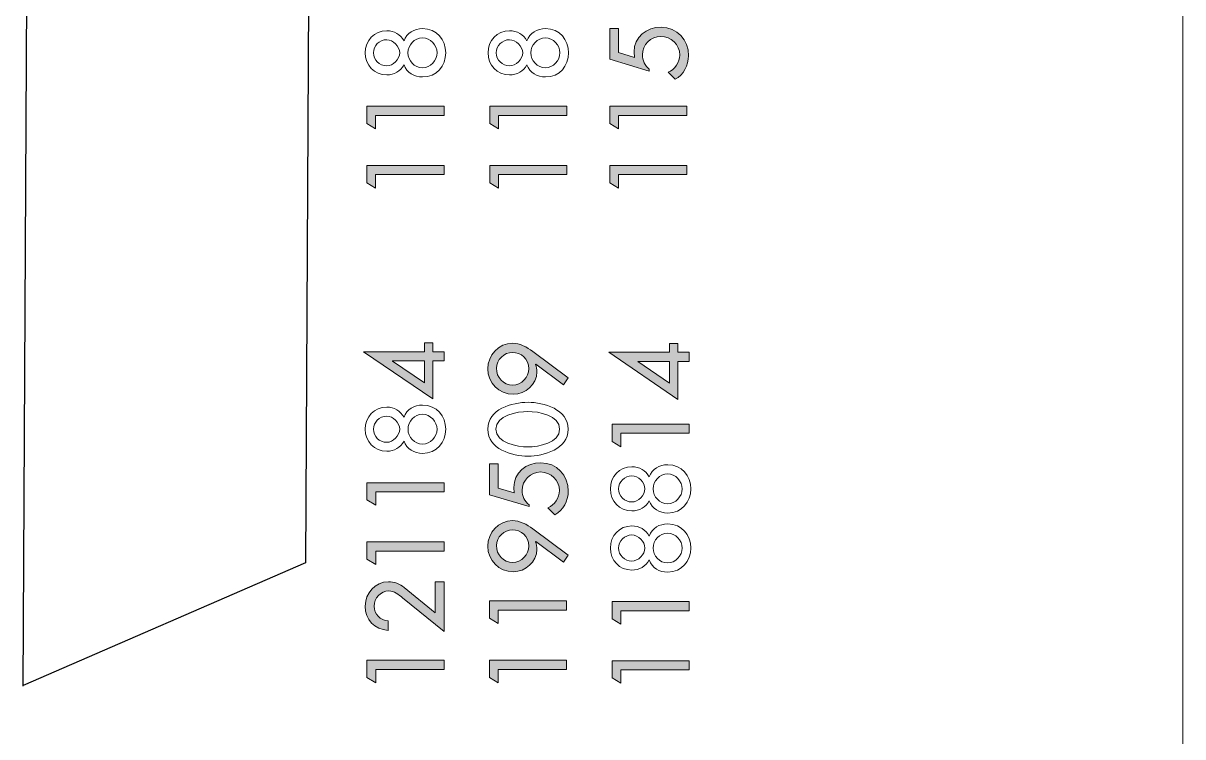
# Model space of a CAD drawing. Header units: inches. Extents: x -1535 to 2339, y 35 to 2700.
# Drawn here: x -1356.56 to -1324.6, y 2141.89 to 2161.58 of the extents above; entities that cross this region are included whole.
import ezdxf

# ---------------------------------------------------------------- set-up
doc = ezdxf.new("R2010")
doc.units = ezdxf.units.IN
doc.header["$MEASUREMENT"] = 0
doc.layers.add('Livello 1', color=7, linetype='Continuous')

msp = doc.modelspace()

# ---------------------------------------------------------------- hatches: boundary and pattern name
at = {"layer": 'Livello 1', "true_color": 0xffffff}
h = msp.add_hatch(color=7, dxfattribs=at)
h.dxf.hatch_style = 2
edge = h.paths.add_edge_path()
edge.add_spline(control_points=[(-1340.153, 2160.766), (-1340.153, 2160.766), (-1339.716, 2160.633), (-1339.716, 2160.633), (-1339.716, 2160.633), (-1339.724, 2160.783), (-1339.724, 2160.783), (-1339.724, 2161.195), (-1339.371, 2161.466), (-1338.979, 2161.466), (-1338.53, 2161.466), (-1338.222, 2161.116), (-1338.222, 2160.678), (-1338.222, 2160.416), (-1338.361, 2160.153), (-1338.595, 2160.029), (-1338.595, 2160.029), (-1338.781, 2160.227), (-1338.781, 2160.227), (-1338.601, 2160.291), (-1338.465, 2160.508), (-1338.465, 2160.698), (-1338.465, 2160.986), (-1338.703, 2161.212), (-1338.987, 2161.212), (-1339.262, 2161.212), (-1339.492, 2160.977), (-1339.492, 2160.704), (-1339.492, 2160.554), (-1339.422, 2160.399), (-1339.304, 2160.306), (-1339.304, 2160.306), (-1339.304, 2160.255), (-1339.304, 2160.255), (-1339.304, 2160.255), (-1340.395, 2160.582), (-1340.395, 2160.582), (-1340.395, 2160.582), (-1340.395, 2161.434), (-1340.395, 2161.434), (-1340.395, 2161.434), (-1340.153, 2161.434), (-1340.153, 2161.434), (-1340.153, 2161.434), (-1340.153, 2160.766), (-1340.153, 2160.766)], knot_values=[0, 0, 0, 0, 1, 1, 1, 2, 2, 2, 3, 3, 3, 4, 4, 4, 5, 5, 5, 6, 6, 6, 7, 7, 7, 8, 8, 8, 9, 9, 9, 10, 10, 10, 11, 11, 11, 12, 12, 12, 13, 13, 13, 14, 14, 14, 15, 15, 15, 15], degree=3, periodic=0)
h = msp.add_hatch(color=7, dxfattribs=at)
h.dxf.hatch_style = 2
h.paths.add_polyline_path([(-1346.847, 2158.661), (-1347.09, 2158.807), (-1347.09, 2159.284), (-1344.962, 2159.284), (-1344.962, 2159.03), (-1346.847, 2159.03)])
h = msp.add_hatch(color=7, dxfattribs=at)
h.dxf.hatch_style = 2
h.paths.add_polyline_path([(-1343.46, 2158.661), (-1343.703, 2158.807), (-1343.703, 2159.284), (-1341.575, 2159.284), (-1341.575, 2159.03), (-1343.46, 2159.03)])
h = msp.add_hatch(color=7, dxfattribs=at)
h.dxf.hatch_style = 2
h.paths.add_polyline_path([(-1340.153, 2158.661), (-1340.395, 2158.807), (-1340.395, 2159.284), (-1338.268, 2159.284), (-1338.268, 2159.03), (-1340.153, 2159.03)])
h = msp.add_hatch(color=7, dxfattribs=at)
h.dxf.hatch_style = 2
h.paths.add_polyline_path([(-1346.847, 2157.029), (-1347.09, 2157.176), (-1347.09, 2157.653), (-1344.962, 2157.653), (-1344.962, 2157.399), (-1346.847, 2157.399)])
h = msp.add_hatch(color=7, dxfattribs=at)
h.dxf.hatch_style = 2
h.paths.add_polyline_path([(-1343.46, 2157.029), (-1343.703, 2157.176), (-1343.703, 2157.653), (-1341.575, 2157.653), (-1341.575, 2157.399), (-1343.46, 2157.399)])
h = msp.add_hatch(color=7, dxfattribs=at)
h.dxf.hatch_style = 2
h.paths.add_polyline_path([(-1340.153, 2157.029), (-1340.395, 2157.176), (-1340.395, 2157.653), (-1338.268, 2157.653), (-1338.268, 2157.399), (-1340.153, 2157.399)])
h = msp.add_hatch(color=7, dxfattribs=at)
h.dxf.hatch_style = 2
h.paths.add_polyline_path([(-1345.504, 2152.758), (-1345.272, 2152.758), (-1345.272, 2152.516), (-1344.962, 2152.516), (-1344.962, 2152.262), (-1345.272, 2152.262), (-1345.272, 2151.213), (-1347.179, 2152.516), (-1345.504, 2152.516)])
h.paths.add_polyline_path([(-1346.381, 2152.262), (-1346.381, 2152.257), (-1345.504, 2151.658), (-1345.504, 2152.262)])
h = msp.add_hatch(color=7, dxfattribs=at)
h.dxf.hatch_style = 2
edge = h.paths.add_edge_path()
edge.add_spline(control_points=[(-1341.671, 2151.602), (-1341.671, 2151.602), (-1342.436, 2152.169), (-1342.436, 2152.169), (-1342.436, 2152.169), (-1342.441, 2152.164), (-1342.441, 2152.164), (-1342.41, 2152.102), (-1342.402, 2152.031), (-1342.402, 2151.958), (-1342.402, 2151.605), (-1342.718, 2151.34), (-1343.057, 2151.34), (-1343.446, 2151.34), (-1343.757, 2151.655), (-1343.757, 2152.042), (-1343.757, 2152.409), (-1343.452, 2152.751), (-1343.077, 2152.751), (-1342.865, 2152.751), (-1342.682, 2152.643), (-1342.515, 2152.519), (-1342.515, 2152.519), (-1341.538, 2151.794), (-1341.538, 2151.794), (-1341.538, 2151.794), (-1341.671, 2151.602), (-1341.671, 2151.602)], knot_values=[0, 0, 0, 0, 1, 1, 1, 2, 2, 2, 3, 3, 3, 4, 4, 4, 5, 5, 5, 6, 6, 6, 7, 7, 7, 8, 8, 8, 9, 9, 9, 9], degree=3, periodic=0)
edge = h.paths.add_edge_path()
edge.add_spline(control_points=[(-1343.073, 2152.497), (-1343.3, 2152.497), (-1343.52, 2152.293), (-1343.52, 2152.062), (-1343.52, 2151.808), (-1343.316, 2151.593), (-1343.073, 2151.593), (-1342.82, 2151.593), (-1342.628, 2151.825), (-1342.628, 2152.045), (-1342.628, 2152.316), (-1342.842, 2152.497), (-1343.073, 2152.497)], knot_values=[0, 0, 0, 0, 0.352778, 0.352778, 0.352778, 0.705556, 0.705556, 0.705556, 1.058333, 1.058333, 1.058333, 1.411111, 1.411111, 1.411111, 1.411111], degree=3, periodic=0)
edge.add_line((-1343.073, 2152.497), (-1343.073, 2152.497))
h = msp.add_hatch(color=7, dxfattribs=at)
h.dxf.hatch_style = 2
h.paths.add_polyline_path([(-1338.747, 2152.744), (-1338.515, 2152.744), (-1338.515, 2152.501), (-1338.205, 2152.501), (-1338.205, 2152.248), (-1338.515, 2152.248), (-1338.515, 2151.198), (-1340.422, 2152.501), (-1338.747, 2152.501)])
h.paths.add_polyline_path([(-1339.624, 2152.248), (-1339.624, 2152.242), (-1338.747, 2151.644), (-1338.747, 2152.248)])
h = msp.add_hatch(color=7, dxfattribs=at)
h.dxf.hatch_style = 2
h.paths.add_polyline_path([(-1340.089, 2149.895), (-1340.331, 2150.041), (-1340.331, 2150.518), (-1338.205, 2150.518), (-1338.205, 2150.264), (-1340.089, 2150.264)])
h = msp.add_hatch(color=7, dxfattribs=at)
h.dxf.hatch_style = 2
edge = h.paths.add_edge_path()
edge.add_spline(control_points=[(-1343.469, 2148.752), (-1343.469, 2148.752), (-1343.031, 2148.62), (-1343.031, 2148.62), (-1343.031, 2148.62), (-1343.04, 2148.769), (-1343.04, 2148.769), (-1343.04, 2149.181), (-1342.687, 2149.452), (-1342.295, 2149.452), (-1341.846, 2149.452), (-1341.538, 2149.102), (-1341.538, 2148.664), (-1341.538, 2148.402), (-1341.677, 2148.139), (-1341.911, 2148.015), (-1341.911, 2148.015), (-1342.097, 2148.213), (-1342.097, 2148.213), (-1341.917, 2148.278), (-1341.781, 2148.495), (-1341.781, 2148.684), (-1341.781, 2148.972), (-1342.018, 2149.198), (-1342.303, 2149.198), (-1342.577, 2149.198), (-1342.808, 2148.964), (-1342.808, 2148.69), (-1342.808, 2148.54), (-1342.738, 2148.385), (-1342.619, 2148.292), (-1342.619, 2148.292), (-1342.619, 2148.241), (-1342.619, 2148.241), (-1342.619, 2148.241), (-1343.711, 2148.568), (-1343.711, 2148.568), (-1343.711, 2148.568), (-1343.711, 2149.421), (-1343.711, 2149.421), (-1343.711, 2149.421), (-1343.469, 2149.421), (-1343.469, 2149.421), (-1343.469, 2149.421), (-1343.469, 2148.752), (-1343.469, 2148.752)], knot_values=[0, 0, 0, 0, 1, 1, 1, 2, 2, 2, 3, 3, 3, 4, 4, 4, 5, 5, 5, 6, 6, 6, 7, 7, 7, 8, 8, 8, 9, 9, 9, 10, 10, 10, 11, 11, 11, 12, 12, 12, 13, 13, 13, 14, 14, 14, 15, 15, 15, 15], degree=3, periodic=0)
h = msp.add_hatch(color=7, dxfattribs=at)
h.dxf.hatch_style = 2
h.paths.add_polyline_path([(-1346.846, 2148.278), (-1347.089, 2148.425), (-1347.089, 2148.901), (-1344.962, 2148.901), (-1344.962, 2148.647), (-1346.846, 2148.647)])
h = msp.add_hatch(color=7, dxfattribs=at)
h.dxf.hatch_style = 2
edge = h.paths.add_edge_path()
edge.add_spline(control_points=[(-1341.671, 2146.709), (-1341.671, 2146.709), (-1342.436, 2147.276), (-1342.436, 2147.276), (-1342.436, 2147.276), (-1342.441, 2147.27), (-1342.441, 2147.27), (-1342.41, 2147.208), (-1342.402, 2147.137), (-1342.402, 2147.064), (-1342.402, 2146.712), (-1342.718, 2146.447), (-1343.057, 2146.447), (-1343.446, 2146.447), (-1343.757, 2146.762), (-1343.757, 2147.149), (-1343.757, 2147.516), (-1343.452, 2147.858), (-1343.077, 2147.858), (-1342.865, 2147.858), (-1342.682, 2147.75), (-1342.515, 2147.626), (-1342.515, 2147.626), (-1341.538, 2146.9), (-1341.538, 2146.9), (-1341.538, 2146.9), (-1341.671, 2146.709), (-1341.671, 2146.709)], knot_values=[0, 0, 0, 0, 1, 1, 1, 2, 2, 2, 3, 3, 3, 4, 4, 4, 5, 5, 5, 6, 6, 6, 7, 7, 7, 8, 8, 8, 9, 9, 9, 9], degree=3, periodic=0)
edge = h.paths.add_edge_path()
edge.add_spline(control_points=[(-1343.073, 2147.603), (-1343.3, 2147.603), (-1343.52, 2147.4), (-1343.52, 2147.169), (-1343.52, 2146.915), (-1343.316, 2146.7), (-1343.073, 2146.7), (-1342.82, 2146.7), (-1342.628, 2146.932), (-1342.628, 2147.152), (-1342.628, 2147.423), (-1342.842, 2147.603), (-1343.073, 2147.603)], knot_values=[0, 0, 0, 0, 0.352778, 0.352778, 0.352778, 0.705556, 0.705556, 0.705556, 1.058333, 1.058333, 1.058333, 1.411111, 1.411111, 1.411111, 1.411111], degree=3, periodic=0)
edge.add_line((-1343.073, 2147.603), (-1343.073, 2147.603))
h = msp.add_hatch(color=7, dxfattribs=at)
h.dxf.hatch_style = 2
h.paths.add_polyline_path([(-1346.846, 2146.646), (-1347.089, 2146.793), (-1347.089, 2147.27), (-1344.962, 2147.27), (-1344.962, 2147.016), (-1346.846, 2147.016)])
h = msp.add_hatch(color=7, dxfattribs=at)
h.dxf.hatch_style = 2
edge = h.paths.add_edge_path()
edge.add_spline(control_points=[(-1345.205, 2146.169), (-1345.205, 2146.169), (-1344.962, 2146.169), (-1344.962, 2146.169), (-1344.962, 2146.169), (-1344.962, 2144.795), (-1344.962, 2144.795), (-1344.962, 2144.795), (-1346.105, 2145.726), (-1346.105, 2145.726), (-1346.211, 2145.813), (-1346.344, 2145.915), (-1346.485, 2145.915), (-1346.708, 2145.915), (-1346.891, 2145.718), (-1346.891, 2145.497), (-1346.891, 2145.28), (-1346.717, 2145.103), (-1346.502, 2145.089), (-1346.502, 2145.089), (-1346.502, 2144.824), (-1346.502, 2144.824), (-1346.88, 2144.866), (-1347.134, 2145.111), (-1347.134, 2145.497), (-1347.134, 2145.859), (-1346.866, 2146.169), (-1346.497, 2146.169), (-1346.338, 2146.169), (-1346.181, 2146.11), (-1346.059, 2146.011), (-1346.059, 2146.011), (-1345.205, 2145.311), (-1345.205, 2145.311), (-1345.205, 2145.311), (-1345.205, 2146.169), (-1345.205, 2146.169)], knot_values=[0, 0, 0, 0, 1, 1, 1, 2, 2, 2, 3, 3, 3, 4, 4, 4, 5, 5, 5, 6, 6, 6, 7, 7, 7, 8, 8, 8, 9, 9, 9, 10, 10, 10, 11, 11, 11, 12, 12, 12, 12], degree=3, periodic=0)
h = msp.add_hatch(color=7, dxfattribs=at)
h.dxf.hatch_style = 2
h.paths.add_polyline_path([(-1343.469, 2145.015), (-1343.711, 2145.162), (-1343.711, 2145.639), (-1341.583, 2145.639), (-1341.583, 2145.385), (-1343.469, 2145.385)])
h = msp.add_hatch(color=7, dxfattribs=at)
h.dxf.hatch_style = 2
h.paths.add_polyline_path([(-1340.089, 2145.001), (-1340.331, 2145.148), (-1340.331, 2145.625), (-1338.205, 2145.625), (-1338.205, 2145.371), (-1340.089, 2145.371)])
h = msp.add_hatch(color=7, dxfattribs=at)
h.dxf.hatch_style = 2
h.paths.add_polyline_path([(-1346.846, 2143.384), (-1347.089, 2143.531), (-1347.089, 2144.007), (-1344.962, 2144.007), (-1344.962, 2143.754), (-1346.846, 2143.754)])
h = msp.add_hatch(color=7, dxfattribs=at)
h.dxf.hatch_style = 2
h.paths.add_polyline_path([(-1343.469, 2143.384), (-1343.711, 2143.531), (-1343.711, 2144.008), (-1341.583, 2144.008), (-1341.583, 2143.754), (-1343.469, 2143.754)])
h = msp.add_hatch(color=7, dxfattribs=at)
h.dxf.hatch_style = 2
h.paths.add_polyline_path([(-1340.089, 2143.37), (-1340.331, 2143.516), (-1340.331, 2143.993), (-1338.205, 2143.993), (-1338.205, 2143.739), (-1340.089, 2143.739)])

# ---------------------------------------------------------------- linework, layer by layer
at = {"layer": 'Livello 1', "lineweight": 0}
for points in [[(-1534.598, 1999.899), (-1324.598, 1999.899), (-1324.598, 2296.899), (-1534.598, 2296.899), (-1534.598, 1999.899)], [(-1534.598, 1999.899), (-1324.598, 1999.899), (-1324.598, 2296.899), (-1534.598, 2296.899), (-1534.598, 1999.899)], [(-1534.598, 1999.899), (-1324.598, 1999.899), (-1324.598, 2296.899), (-1534.598, 2296.899), (-1534.598, 1999.899)], [(-1534.598, 1999.899), (-1324.598, 1999.899), (-1324.598, 2296.899), (-1534.598, 2296.899), (-1534.598, 1999.899)], [(-1534.598, 1999.899), (-1324.598, 1999.899), (-1324.598, 2296.899), (-1534.598, 2296.899), (-1534.598, 1999.899)], [(-1534.598, 1999.899), (-1324.598, 1999.899), (-1324.598, 2296.899), (-1534.598, 2296.899), (-1534.598, 1999.899)], [(-1534.598, 1999.899), (-1324.598, 1999.899), (-1324.598, 2296.899), (-1534.598, 2296.899), (-1534.598, 1999.899)], [(-1534.598, 1999.899), (-1324.598, 1999.899), (-1324.598, 2296.899), (-1534.598, 2296.899), (-1534.598, 1999.899)], [(-1534.598, 1999.899), (-1324.598, 1999.899), (-1324.598, 2296.899), (-1534.598, 2296.899), (-1534.598, 1999.899)], [(-1534.598, 1999.899), (-1324.598, 1999.899), (-1324.598, 2296.899), (-1534.598, 2296.899), (-1534.598, 1999.899)], [(-1534.598, 1999.899), (-1324.598, 1999.899), (-1324.598, 2296.899), (-1534.598, 2296.899), (-1534.598, 1999.899)], [(-1534.598, 1999.899), (-1324.598, 1999.899), (-1324.598, 2296.899), (-1534.598, 2296.899), (-1534.598, 1999.899)], [(-1534.598, 1999.899), (-1324.598, 1999.899), (-1324.598, 2296.899), (-1534.598, 2296.899), (-1534.598, 1999.899)], [(-1534.598, 1999.899), (-1324.598, 1999.899), (-1324.598, 2296.899), (-1534.598, 2296.899), (-1534.598, 1999.899)], [(-1534.598, 1999.899), (-1324.598, 1999.899), (-1324.598, 2296.899), (-1534.598, 2296.899), (-1534.598, 1999.899)], [(-1534.598, 1999.899), (-1324.598, 1999.899), (-1324.598, 2296.899), (-1534.598, 2296.899), (-1534.598, 1999.899)], [(-1534.598, 1999.899), (-1324.598, 1999.899), (-1324.598, 2296.899), (-1534.598, 2296.899), (-1534.598, 1999.899)], [(-1534.598, 1999.899), (-1324.598, 1999.899), (-1324.598, 2296.899), (-1534.598, 2296.899), (-1534.598, 1999.899)], [(-1534.598, 1999.899), (-1324.598, 1999.899), (-1324.598, 2296.899), (-1534.598, 2296.899), (-1534.598, 1999.899)], [(-1534.598, 1999.899), (-1324.598, 1999.899), (-1324.598, 2296.899), (-1534.598, 2296.899), (-1534.598, 1999.899)], [(-1534.598, 1999.899), (-1324.598, 1999.899), (-1324.598, 2296.899), (-1534.598, 2296.899), (-1534.598, 1999.899)], [(-1534.598, 1999.899), (-1324.598, 1999.899), (-1324.598, 2296.899), (-1534.598, 2296.899), (-1534.598, 1999.899)], [(-1534.598, 1999.899), (-1324.598, 1999.899), (-1324.598, 2296.899), (-1534.598, 2296.899), (-1534.598, 1999.899)], [(-1534.598, 1999.899), (-1324.598, 1999.899), (-1324.598, 2296.899), (-1534.598, 2296.899), (-1534.598, 1999.899)], [(-1534.598, 1999.899), (-1324.598, 1999.899), (-1324.598, 2296.899), (-1534.598, 2296.899), (-1534.598, 1999.899)], [(-1534.598, 1999.899), (-1324.598, 1999.899), (-1324.598, 2296.899), (-1534.598, 2296.899), (-1534.598, 1999.899)], [(-1534.598, 1999.899), (-1324.598, 1999.899), (-1324.598, 2296.899), (-1534.598, 2296.899), (-1534.598, 1999.899)], [(-1534.598, 1999.899), (-1324.598, 1999.899), (-1324.598, 2296.899), (-1534.598, 2296.899), (-1534.598, 1999.899)], [(-1534.598, 1999.899), (-1324.598, 1999.899), (-1324.598, 2296.899), (-1534.598, 2296.899), (-1534.598, 1999.899)], [(-1534.598, 1999.899), (-1324.598, 1999.899), (-1324.598, 2296.899), (-1534.598, 2296.899), (-1534.598, 1999.899)], [(-1534.598, 1999.899), (-1324.598, 1999.899), (-1324.598, 2296.899), (-1534.598, 2296.899), (-1534.598, 1999.899)], [(-1534.598, 1999.899), (-1324.598, 1999.899), (-1324.598, 2296.899), (-1534.598, 2296.899), (-1534.598, 1999.899)], [(-1534.598, 1999.899), (-1324.598, 1999.899), (-1324.598, 2296.899), (-1534.598, 2296.899), (-1534.598, 1999.899)], [(-1534.598, 1999.899), (-1324.598, 1999.899), (-1324.598, 2296.899), (-1534.598, 2296.899), (-1534.598, 1999.899)], [(-1534.598, 1999.899), (-1324.598, 1999.899), (-1324.598, 2296.899), (-1534.598, 2296.899), (-1534.598, 1999.899)], [(-1534.598, 1999.899), (-1324.598, 1999.899), (-1324.598, 2296.899), (-1534.598, 2296.899), (-1534.598, 1999.899)], [(-1534.598, 1999.899), (-1324.598, 1999.899), (-1324.598, 2296.899), (-1534.598, 2296.899), (-1534.598, 1999.899)], [(-1534.598, 1999.899), (-1324.598, 1999.899), (-1324.598, 2296.899), (-1534.598, 2296.899), (-1534.598, 1999.899)], [(-1534.598, 1999.899), (-1324.598, 1999.899), (-1324.598, 2296.899), (-1534.598, 2296.899), (-1534.598, 1999.899)], [(-1534.598, 1999.899), (-1324.598, 1999.899), (-1324.598, 2296.899), (-1534.598, 2296.899), (-1534.598, 1999.899)], [(-1534.598, 1999.899), (-1324.598, 1999.899), (-1324.598, 2296.899), (-1534.598, 2296.899), (-1534.598, 1999.899)], [(-1534.598, 1999.899), (-1324.598, 1999.899), (-1324.598, 2296.899), (-1534.598, 2296.899), (-1534.598, 1999.899)], [(-1534.598, 1999.899), (-1324.598, 1999.899), (-1324.598, 2296.899), (-1534.598, 2296.899), (-1534.598, 1999.899)], [(-1534.598, 1999.899), (-1324.598, 1999.899), (-1324.598, 2296.899), (-1534.598, 2296.899), (-1534.598, 1999.899)], [(-1534.598, 1999.899), (-1324.598, 1999.899), (-1324.598, 2296.899), (-1534.598, 2296.899), (-1534.598, 1999.899)], [(-1534.598, 1999.899), (-1324.598, 1999.899), (-1324.598, 2296.899), (-1534.598, 2296.899), (-1534.598, 1999.899)], [(-1534.598, 1999.899), (-1324.598, 1999.899), (-1324.598, 2296.899), (-1534.598, 2296.899), (-1534.598, 1999.899)], [(-1534.598, 1999.899), (-1324.598, 1999.899), (-1324.598, 2296.899), (-1534.598, 2296.899), (-1534.598, 1999.899)], [(-1534.598, 1999.899), (-1324.598, 1999.899), (-1324.598, 2296.899), (-1534.598, 2296.899), (-1534.598, 1999.899)], [(-1534.598, 1999.899), (-1324.598, 1999.899), (-1324.598, 2296.899), (-1534.598, 2296.899), (-1534.598, 1999.899)], [(-1534.598, 1999.899), (-1324.598, 1999.899), (-1324.598, 2296.899), (-1534.598, 2296.899), (-1534.598, 1999.899)], [(-1534.598, 1999.899), (-1324.598, 1999.899), (-1324.598, 2296.899), (-1534.598, 2296.899), (-1534.598, 1999.899)], [(-1534.598, 1999.899), (-1324.598, 1999.899), (-1324.598, 2296.899), (-1534.598, 2296.899), (-1534.598, 1999.899)], [(-1534.598, 1999.899), (-1324.598, 1999.899), (-1324.598, 2296.899), (-1534.598, 2296.899), (-1534.598, 1999.899)], [(-1534.598, 1999.899), (-1324.598, 1999.899), (-1324.598, 2296.899), (-1534.598, 2296.899), (-1534.598, 1999.899)], [(-1534.598, 1999.899), (-1324.598, 1999.899), (-1324.598, 2296.899), (-1534.598, 2296.899), (-1534.598, 1999.899)], [(-1534.598, 1999.899), (-1324.598, 1999.899), (-1324.598, 2296.899), (-1534.598, 2296.899), (-1534.598, 1999.899)], [(-1534.598, 1999.899), (-1324.598, 1999.899), (-1324.598, 2296.899), (-1534.598, 2296.899), (-1534.598, 1999.899)], [(-1534.598, 1999.899), (-1324.598, 1999.899), (-1324.598, 2296.899), (-1534.598, 2296.899), (-1534.598, 1999.899)], [(-1534.598, 1999.899), (-1324.598, 1999.899), (-1324.598, 2296.899), (-1534.598, 2296.899), (-1534.598, 1999.899)], [(-1534.598, 1999.899), (-1324.598, 1999.899), (-1324.598, 2296.899), (-1534.598, 2296.899), (-1534.598, 1999.899)], [(-1534.598, 1999.899), (-1324.598, 1999.899), (-1324.598, 2296.899), (-1534.598, 2296.899), (-1534.598, 1999.899)], [(-1534.598, 1999.899), (-1324.598, 1999.899), (-1324.598, 2296.899), (-1534.598, 2296.899), (-1534.598, 1999.899)], [(-1534.598, 1999.899), (-1324.598, 1999.899), (-1324.598, 2296.899), (-1534.598, 2296.899), (-1534.598, 1999.899)], [(-1534.598, 1999.899), (-1324.598, 1999.899), (-1324.598, 2296.899), (-1534.598, 2296.899), (-1534.598, 1999.899)], [(-1534.598, 1999.899), (-1324.598, 1999.899), (-1324.598, 2296.899), (-1534.598, 2296.899), (-1534.598, 1999.899)], [(-1346.847, 2158.661), (-1347.09, 2158.807), (-1347.09, 2159.284), (-1344.962, 2159.284), (-1344.962, 2159.03), (-1346.847, 2159.03), (-1346.847, 2158.661)], [(-1343.46, 2158.661), (-1343.703, 2158.807), (-1343.703, 2159.284), (-1341.575, 2159.284), (-1341.575, 2159.03), (-1343.46, 2159.03), (-1343.46, 2158.661)], [(-1340.153, 2158.661), (-1340.395, 2158.807), (-1340.395, 2159.284), (-1338.268, 2159.284), (-1338.268, 2159.03), (-1340.153, 2159.03), (-1340.153, 2158.661)], [(-1346.847, 2157.029), (-1347.09, 2157.176), (-1347.09, 2157.653), (-1344.962, 2157.653), (-1344.962, 2157.399), (-1346.847, 2157.399), (-1346.847, 2157.029)], [(-1343.46, 2157.029), (-1343.703, 2157.176), (-1343.703, 2157.653), (-1341.575, 2157.653), (-1341.575, 2157.399), (-1343.46, 2157.399), (-1343.46, 2157.029)], [(-1340.153, 2157.029), (-1340.395, 2157.176), (-1340.395, 2157.653), (-1338.268, 2157.653), (-1338.268, 2157.399), (-1340.153, 2157.399), (-1340.153, 2157.029)], [(-1345.504, 2152.758), (-1345.272, 2152.758), (-1345.272, 2152.516), (-1344.962, 2152.516), (-1344.962, 2152.262), (-1345.272, 2152.262), (-1345.272, 2151.213), (-1347.179, 2152.516), (-1345.504, 2152.516), (-1345.504, 2152.758)], [(-1338.747, 2152.744), (-1338.515, 2152.744), (-1338.515, 2152.501), (-1338.205, 2152.501), (-1338.205, 2152.248), (-1338.515, 2152.248), (-1338.515, 2151.198), (-1340.422, 2152.501), (-1338.747, 2152.501), (-1338.747, 2152.744)], [(-1346.381, 2152.262), (-1346.381, 2152.257), (-1345.504, 2151.658), (-1345.504, 2152.262), (-1346.381, 2152.262)], [(-1339.624, 2152.248), (-1339.624, 2152.242), (-1338.747, 2151.644), (-1338.747, 2152.248), (-1339.624, 2152.248)], [(-1340.089, 2149.895), (-1340.331, 2150.041), (-1340.331, 2150.518), (-1338.205, 2150.518), (-1338.205, 2150.264), (-1340.089, 2150.264), (-1340.089, 2149.895)], [(-1346.846, 2148.278), (-1347.089, 2148.425), (-1347.089, 2148.901), (-1344.962, 2148.901), (-1344.962, 2148.647), (-1346.846, 2148.647), (-1346.846, 2148.278)], [(-1346.846, 2146.646), (-1347.089, 2146.793), (-1347.089, 2147.27), (-1344.962, 2147.27), (-1344.962, 2147.016), (-1346.846, 2147.016), (-1346.846, 2146.646)], [(-1343.469, 2145.015), (-1343.711, 2145.162), (-1343.711, 2145.639), (-1341.583, 2145.639), (-1341.583, 2145.385), (-1343.469, 2145.385), (-1343.469, 2145.015)], [(-1340.089, 2145.001), (-1340.331, 2145.148), (-1340.331, 2145.625), (-1338.205, 2145.625), (-1338.205, 2145.371), (-1340.089, 2145.371), (-1340.089, 2145.001)], [(-1346.846, 2143.384), (-1347.089, 2143.531), (-1347.089, 2144.007), (-1344.962, 2144.007), (-1344.962, 2143.754), (-1346.846, 2143.754), (-1346.846, 2143.384)], [(-1343.469, 2143.384), (-1343.711, 2143.531), (-1343.711, 2144.008), (-1341.583, 2144.008), (-1341.583, 2143.754), (-1343.469, 2143.754), (-1343.469, 2143.384)], [(-1340.089, 2143.37), (-1340.331, 2143.516), (-1340.331, 2143.993), (-1338.205, 2143.993), (-1338.205, 2143.739), (-1340.089, 2143.739), (-1340.089, 2143.37)]]:
    msp.add_lwpolyline(points, dxfattribs=at)
at = {"layer": 'Livello 1', "color": 7, "lineweight": 25, "true_color": 0xffffff}
for points in [[(-1356.563, 2143.289), (-1356.294, 2193.374), (-1387.691, 2202.408)], [(-1348.512, 2196.683), (-1348.781, 2146.688), (-1356.562, 2143.309)]]:
    msp.add_lwpolyline(points, dxfattribs=at)
at = {"layer": 'Livello 1', "lineweight": 0}
for points, knots in [([(-1340.153, 2160.766), (-1340.153, 2160.766), (-1339.716, 2160.633), (-1339.716, 2160.633), (-1339.716, 2160.633), (-1339.724, 2160.783), (-1339.724, 2160.783), (-1339.724, 2161.195), (-1339.371, 2161.466), (-1338.979, 2161.466), (-1338.53, 2161.466), (-1338.222, 2161.116), (-1338.222, 2160.678), (-1338.222, 2160.416), (-1338.361, 2160.153), (-1338.595, 2160.029), (-1338.595, 2160.029), (-1338.781, 2160.227), (-1338.781, 2160.227), (-1338.601, 2160.291), (-1338.465, 2160.508), (-1338.465, 2160.698), (-1338.465, 2160.986), (-1338.703, 2161.212), (-1338.987, 2161.212), (-1339.262, 2161.212), (-1339.492, 2160.977), (-1339.492, 2160.704), (-1339.492, 2160.554), (-1339.422, 2160.399), (-1339.304, 2160.306), (-1339.304, 2160.306), (-1339.304, 2160.255), (-1339.304, 2160.255), (-1339.304, 2160.255), (-1340.395, 2160.582), (-1340.395, 2160.582), (-1340.395, 2160.582), (-1340.395, 2161.434), (-1340.395, 2161.434), (-1340.395, 2161.434), (-1340.153, 2161.434), (-1340.153, 2161.434), (-1340.153, 2161.434), (-1340.153, 2160.766), (-1340.153, 2160.766)], [0, 0, 0, 0, 1, 1, 1, 2, 2, 2, 3, 3, 3, 4, 4, 4, 5, 5, 5, 6, 6, 6, 7, 7, 7, 8, 8, 8, 9, 9, 9, 10, 10, 10, 11, 11, 11, 12, 12, 12, 13, 13, 13, 14, 14, 14, 15, 15, 15, 15]), ([(-1346.065, 2160.43), (-1346.165, 2160.255), (-1346.333, 2160.15), (-1346.542, 2160.15), (-1346.889, 2160.15), (-1347.135, 2160.421), (-1347.135, 2160.76), (-1347.135, 2161.098), (-1346.889, 2161.37), (-1346.542, 2161.37), (-1346.333, 2161.37), (-1346.165, 2161.265), (-1346.065, 2161.09), (-1345.989, 2161.311), (-1345.783, 2161.426), (-1345.555, 2161.426), (-1345.159, 2161.426), (-1344.916, 2161.121), (-1344.916, 2160.76), (-1344.916, 2160.399), (-1345.159, 2160.094), (-1345.555, 2160.094), (-1345.783, 2160.094), (-1345.989, 2160.209), (-1346.065, 2160.43)], [0, 0, 0, 0, 1, 1, 1, 2, 2, 2, 3, 3, 3, 4, 4, 4, 5, 5, 5, 6, 6, 6, 7, 7, 7, 8, 8, 8, 8]), ([(-1345.555, 2160.348), (-1345.341, 2160.348), (-1345.154, 2160.551), (-1345.154, 2160.76), (-1345.154, 2160.969), (-1345.341, 2161.172), (-1345.555, 2161.172), (-1345.781, 2161.172), (-1345.956, 2160.974), (-1345.956, 2160.76), (-1345.956, 2160.546), (-1345.781, 2160.348), (-1345.555, 2160.348)], [0, 0, 0, 0, 1, 1, 1, 2, 2, 2, 3, 3, 3, 4, 4, 4, 4]), ([(-1342.679, 2160.43), (-1342.777, 2160.255), (-1342.947, 2160.15), (-1343.156, 2160.15), (-1343.503, 2160.15), (-1343.748, 2160.421), (-1343.748, 2160.76), (-1343.748, 2161.098), (-1343.503, 2161.37), (-1343.156, 2161.37), (-1342.947, 2161.37), (-1342.777, 2161.265), (-1342.679, 2161.09), (-1342.602, 2161.311), (-1342.396, 2161.426), (-1342.167, 2161.426), (-1341.773, 2161.426), (-1341.53, 2161.121), (-1341.53, 2160.76), (-1341.53, 2160.399), (-1341.773, 2160.094), (-1342.167, 2160.094), (-1342.396, 2160.094), (-1342.602, 2160.209), (-1342.679, 2160.43)], [0, 0, 0, 0, 1, 1, 1, 2, 2, 2, 3, 3, 3, 4, 4, 4, 5, 5, 5, 6, 6, 6, 7, 7, 7, 8, 8, 8, 8]), ([(-1342.167, 2160.348), (-1341.953, 2160.348), (-1341.767, 2160.551), (-1341.767, 2160.76), (-1341.767, 2160.969), (-1341.953, 2161.172), (-1342.167, 2161.172), (-1342.394, 2161.172), (-1342.569, 2160.974), (-1342.569, 2160.76), (-1342.569, 2160.546), (-1342.394, 2160.348), (-1342.167, 2160.348)], [0, 0, 0, 0, 1, 1, 1, 2, 2, 2, 3, 3, 3, 4, 4, 4, 4]), ([(-1346.542, 2160.399), (-1346.373, 2160.399), (-1346.181, 2160.582), (-1346.181, 2160.76), (-1346.181, 2160.938), (-1346.373, 2161.121), (-1346.542, 2161.121), (-1346.745, 2161.121), (-1346.909, 2160.952), (-1346.909, 2160.76), (-1346.909, 2160.568), (-1346.745, 2160.399), (-1346.542, 2160.399)], [0, 0, 0, 0, 1, 1, 1, 2, 2, 2, 3, 3, 3, 4, 4, 4, 4]), ([(-1343.156, 2160.399), (-1342.986, 2160.399), (-1342.794, 2160.582), (-1342.794, 2160.76), (-1342.794, 2160.938), (-1342.986, 2161.121), (-1343.156, 2161.121), (-1343.359, 2161.121), (-1343.522, 2160.952), (-1343.522, 2160.76), (-1343.522, 2160.568), (-1343.359, 2160.399), (-1343.156, 2160.399)], [0, 0, 0, 0, 1, 1, 1, 2, 2, 2, 3, 3, 3, 4, 4, 4, 4]), ([(-1341.671, 2151.602), (-1341.671, 2151.602), (-1342.436, 2152.169), (-1342.436, 2152.169), (-1342.436, 2152.169), (-1342.441, 2152.164), (-1342.441, 2152.164), (-1342.41, 2152.102), (-1342.402, 2152.031), (-1342.402, 2151.958), (-1342.402, 2151.605), (-1342.718, 2151.34), (-1343.057, 2151.34), (-1343.446, 2151.34), (-1343.757, 2151.655), (-1343.757, 2152.042), (-1343.757, 2152.409), (-1343.452, 2152.751), (-1343.077, 2152.751), (-1342.865, 2152.751), (-1342.682, 2152.643), (-1342.515, 2152.519), (-1342.515, 2152.519), (-1341.538, 2151.794), (-1341.538, 2151.794), (-1341.538, 2151.794), (-1341.671, 2151.602), (-1341.671, 2151.602)], [0, 0, 0, 0, 1, 1, 1, 2, 2, 2, 3, 3, 3, 4, 4, 4, 5, 5, 5, 6, 6, 6, 7, 7, 7, 8, 8, 8, 9, 9, 9, 9]), ([(-1343.073, 2152.497), (-1343.3, 2152.497), (-1343.52, 2152.293), (-1343.52, 2152.062), (-1343.52, 2151.808), (-1343.316, 2151.593), (-1343.073, 2151.593), (-1342.82, 2151.593), (-1342.628, 2151.825), (-1342.628, 2152.045), (-1342.628, 2152.316), (-1342.842, 2152.497), (-1343.073, 2152.497)], [0, 0, 0, 0, 1, 1, 1, 2, 2, 2, 3, 3, 3, 4, 4, 4, 4]), ([(-1346.065, 2150.047), (-1346.164, 2149.873), (-1346.333, 2149.768), (-1346.542, 2149.768), (-1346.888, 2149.768), (-1347.134, 2150.039), (-1347.134, 2150.377), (-1347.134, 2150.716), (-1346.888, 2150.987), (-1346.542, 2150.987), (-1346.333, 2150.987), (-1346.164, 2150.882), (-1346.065, 2150.707), (-1345.989, 2150.927), (-1345.783, 2151.043), (-1345.554, 2151.043), (-1345.159, 2151.043), (-1344.917, 2150.738), (-1344.917, 2150.377), (-1344.917, 2150.016), (-1345.159, 2149.712), (-1345.554, 2149.712), (-1345.783, 2149.712), (-1345.989, 2149.828), (-1346.065, 2150.047)], [0, 0, 0, 0, 1, 1, 1, 2, 2, 2, 3, 3, 3, 4, 4, 4, 5, 5, 5, 6, 6, 6, 7, 7, 7, 8, 8, 8, 8]), ([(-1342.647, 2149.635), (-1343.085, 2149.635), (-1343.757, 2149.828), (-1343.757, 2150.377), (-1343.757, 2150.928), (-1343.085, 2151.12), (-1342.647, 2151.12), (-1342.213, 2151.12), (-1341.539, 2150.925), (-1341.539, 2150.377), (-1341.539, 2149.83), (-1342.213, 2149.635), (-1342.647, 2149.635)], [0, 0, 0, 0, 1, 1, 1, 2, 2, 2, 3, 3, 3, 4, 4, 4, 4]), ([(-1346.542, 2150.016), (-1346.373, 2150.016), (-1346.181, 2150.2), (-1346.181, 2150.377), (-1346.181, 2150.555), (-1346.373, 2150.738), (-1346.542, 2150.738), (-1346.745, 2150.738), (-1346.908, 2150.569), (-1346.908, 2150.377), (-1346.908, 2150.185), (-1346.745, 2150.016), (-1346.542, 2150.016)], [0, 0, 0, 0, 1, 1, 1, 2, 2, 2, 3, 3, 3, 4, 4, 4, 4]), ([(-1345.554, 2149.965), (-1345.34, 2149.965), (-1345.154, 2150.169), (-1345.154, 2150.377), (-1345.154, 2150.586), (-1345.34, 2150.789), (-1345.554, 2150.789), (-1345.78, 2150.789), (-1345.955, 2150.592), (-1345.955, 2150.377), (-1345.955, 2150.163), (-1345.78, 2149.965), (-1345.554, 2149.965)], [0, 0, 0, 0, 1, 1, 1, 2, 2, 2, 3, 3, 3, 4, 4, 4, 4]), ([(-1342.65, 2149.89), (-1342.357, 2149.89), (-1341.776, 2149.997), (-1341.776, 2150.377), (-1341.776, 2150.758), (-1342.357, 2150.866), (-1342.65, 2150.866), (-1342.944, 2150.866), (-1343.531, 2150.758), (-1343.531, 2150.377), (-1343.531, 2149.997), (-1342.944, 2149.89), (-1342.65, 2149.89)], [0, 0, 0, 0, 1, 1, 1, 2, 2, 2, 3, 3, 3, 4, 4, 4, 4]), ([(-1343.469, 2148.752), (-1343.469, 2148.752), (-1343.031, 2148.62), (-1343.031, 2148.62), (-1343.031, 2148.62), (-1343.04, 2148.769), (-1343.04, 2148.769), (-1343.04, 2149.181), (-1342.687, 2149.452), (-1342.295, 2149.452), (-1341.846, 2149.452), (-1341.538, 2149.102), (-1341.538, 2148.664), (-1341.538, 2148.402), (-1341.677, 2148.139), (-1341.911, 2148.015), (-1341.911, 2148.015), (-1342.097, 2148.213), (-1342.097, 2148.213), (-1341.917, 2148.278), (-1341.781, 2148.495), (-1341.781, 2148.684), (-1341.781, 2148.972), (-1342.018, 2149.198), (-1342.303, 2149.198), (-1342.577, 2149.198), (-1342.808, 2148.964), (-1342.808, 2148.69), (-1342.808, 2148.54), (-1342.738, 2148.385), (-1342.619, 2148.292), (-1342.619, 2148.292), (-1342.619, 2148.241), (-1342.619, 2148.241), (-1342.619, 2148.241), (-1343.711, 2148.568), (-1343.711, 2148.568), (-1343.711, 2148.568), (-1343.711, 2149.421), (-1343.711, 2149.421), (-1343.711, 2149.421), (-1343.469, 2149.421), (-1343.469, 2149.421), (-1343.469, 2149.421), (-1343.469, 2148.752), (-1343.469, 2148.752)], [0, 0, 0, 0, 1, 1, 1, 2, 2, 2, 3, 3, 3, 4, 4, 4, 5, 5, 5, 6, 6, 6, 7, 7, 7, 8, 8, 8, 9, 9, 9, 10, 10, 10, 11, 11, 11, 12, 12, 12, 13, 13, 13, 14, 14, 14, 15, 15, 15, 15]), ([(-1339.307, 2148.402), (-1339.407, 2148.227), (-1339.576, 2148.123), (-1339.784, 2148.123), (-1340.131, 2148.123), (-1340.377, 2148.393), (-1340.377, 2148.732), (-1340.377, 2149.07), (-1340.131, 2149.341), (-1339.784, 2149.341), (-1339.576, 2149.341), (-1339.407, 2149.237), (-1339.307, 2149.061), (-1339.232, 2149.282), (-1339.026, 2149.397), (-1338.797, 2149.397), (-1338.402, 2149.397), (-1338.16, 2149.092), (-1338.16, 2148.732), (-1338.16, 2148.37), (-1338.402, 2148.066), (-1338.797, 2148.066), (-1339.026, 2148.066), (-1339.232, 2148.182), (-1339.307, 2148.402)], [0, 0, 0, 0, 1, 1, 1, 2, 2, 2, 3, 3, 3, 4, 4, 4, 5, 5, 5, 6, 6, 6, 7, 7, 7, 8, 8, 8, 8]), ([(-1339.784, 2148.37), (-1339.615, 2148.37), (-1339.424, 2148.554), (-1339.424, 2148.732), (-1339.424, 2148.909), (-1339.615, 2149.092), (-1339.784, 2149.092), (-1339.988, 2149.092), (-1340.151, 2148.924), (-1340.151, 2148.732), (-1340.151, 2148.54), (-1339.988, 2148.37), (-1339.784, 2148.37)], [0, 0, 0, 0, 1, 1, 1, 2, 2, 2, 3, 3, 3, 4, 4, 4, 4]), ([(-1338.797, 2148.32), (-1338.583, 2148.32), (-1338.397, 2148.523), (-1338.397, 2148.732), (-1338.397, 2148.94), (-1338.583, 2149.144), (-1338.797, 2149.144), (-1339.023, 2149.144), (-1339.198, 2148.946), (-1339.198, 2148.732), (-1339.198, 2148.517), (-1339.023, 2148.32), (-1338.797, 2148.32)], [0, 0, 0, 0, 1, 1, 1, 2, 2, 2, 3, 3, 3, 4, 4, 4, 4]), ([(-1341.671, 2146.709), (-1341.671, 2146.709), (-1342.436, 2147.276), (-1342.436, 2147.276), (-1342.436, 2147.276), (-1342.441, 2147.27), (-1342.441, 2147.27), (-1342.41, 2147.208), (-1342.402, 2147.137), (-1342.402, 2147.064), (-1342.402, 2146.712), (-1342.718, 2146.447), (-1343.057, 2146.447), (-1343.446, 2146.447), (-1343.757, 2146.762), (-1343.757, 2147.149), (-1343.757, 2147.516), (-1343.452, 2147.858), (-1343.077, 2147.858), (-1342.865, 2147.858), (-1342.682, 2147.75), (-1342.515, 2147.626), (-1342.515, 2147.626), (-1341.538, 2146.9), (-1341.538, 2146.9), (-1341.538, 2146.9), (-1341.671, 2146.709), (-1341.671, 2146.709)], [0, 0, 0, 0, 1, 1, 1, 2, 2, 2, 3, 3, 3, 4, 4, 4, 5, 5, 5, 6, 6, 6, 7, 7, 7, 8, 8, 8, 9, 9, 9, 9]), ([(-1339.307, 2146.77), (-1339.407, 2146.595), (-1339.576, 2146.491), (-1339.784, 2146.491), (-1340.131, 2146.491), (-1340.377, 2146.762), (-1340.377, 2147.1), (-1340.377, 2147.439), (-1340.131, 2147.71), (-1339.784, 2147.71), (-1339.576, 2147.71), (-1339.407, 2147.605), (-1339.307, 2147.43), (-1339.232, 2147.65), (-1339.026, 2147.766), (-1338.797, 2147.766), (-1338.402, 2147.766), (-1338.16, 2147.461), (-1338.16, 2147.1), (-1338.16, 2146.739), (-1338.402, 2146.435), (-1338.797, 2146.435), (-1339.026, 2146.435), (-1339.232, 2146.55), (-1339.307, 2146.77)], [0, 0, 0, 0, 1, 1, 1, 2, 2, 2, 3, 3, 3, 4, 4, 4, 5, 5, 5, 6, 6, 6, 7, 7, 7, 8, 8, 8, 8]), ([(-1343.073, 2147.603), (-1343.3, 2147.603), (-1343.52, 2147.4), (-1343.52, 2147.169), (-1343.52, 2146.915), (-1343.316, 2146.7), (-1343.073, 2146.7), (-1342.82, 2146.7), (-1342.628, 2146.932), (-1342.628, 2147.152), (-1342.628, 2147.423), (-1342.842, 2147.603), (-1343.073, 2147.603)], [0, 0, 0, 0, 1, 1, 1, 2, 2, 2, 3, 3, 3, 4, 4, 4, 4]), ([(-1339.784, 2146.739), (-1339.615, 2146.739), (-1339.424, 2146.923), (-1339.424, 2147.1), (-1339.424, 2147.278), (-1339.615, 2147.461), (-1339.784, 2147.461), (-1339.988, 2147.461), (-1340.151, 2147.292), (-1340.151, 2147.1), (-1340.151, 2146.908), (-1339.988, 2146.739), (-1339.784, 2146.739)], [0, 0, 0, 0, 1, 1, 1, 2, 2, 2, 3, 3, 3, 4, 4, 4, 4]), ([(-1338.797, 2146.688), (-1338.583, 2146.688), (-1338.397, 2146.892), (-1338.397, 2147.1), (-1338.397, 2147.309), (-1338.583, 2147.512), (-1338.797, 2147.512), (-1339.023, 2147.512), (-1339.198, 2147.314), (-1339.198, 2147.1), (-1339.198, 2146.886), (-1339.023, 2146.688), (-1338.797, 2146.688)], [0, 0, 0, 0, 1, 1, 1, 2, 2, 2, 3, 3, 3, 4, 4, 4, 4]), ([(-1345.205, 2146.169), (-1345.205, 2146.169), (-1344.962, 2146.169), (-1344.962, 2146.169), (-1344.962, 2146.169), (-1344.962, 2144.795), (-1344.962, 2144.795), (-1344.962, 2144.795), (-1346.105, 2145.726), (-1346.105, 2145.726), (-1346.211, 2145.813), (-1346.344, 2145.915), (-1346.485, 2145.915), (-1346.708, 2145.915), (-1346.891, 2145.718), (-1346.891, 2145.497), (-1346.891, 2145.28), (-1346.717, 2145.103), (-1346.502, 2145.089), (-1346.502, 2145.089), (-1346.502, 2144.824), (-1346.502, 2144.824), (-1346.88, 2144.866), (-1347.134, 2145.111), (-1347.134, 2145.497), (-1347.134, 2145.859), (-1346.866, 2146.169), (-1346.497, 2146.169), (-1346.338, 2146.169), (-1346.181, 2146.11), (-1346.059, 2146.011), (-1346.059, 2146.011), (-1345.205, 2145.311), (-1345.205, 2145.311), (-1345.205, 2145.311), (-1345.205, 2146.169), (-1345.205, 2146.169)], [0, 0, 0, 0, 1, 1, 1, 2, 2, 2, 3, 3, 3, 4, 4, 4, 5, 5, 5, 6, 6, 6, 7, 7, 7, 8, 8, 8, 9, 9, 9, 10, 10, 10, 11, 11, 11, 12, 12, 12, 12])]:
    msp.add_open_spline(points, degree=3, knots=knots, dxfattribs=at)

doc.saveas('drawing.dxf')
